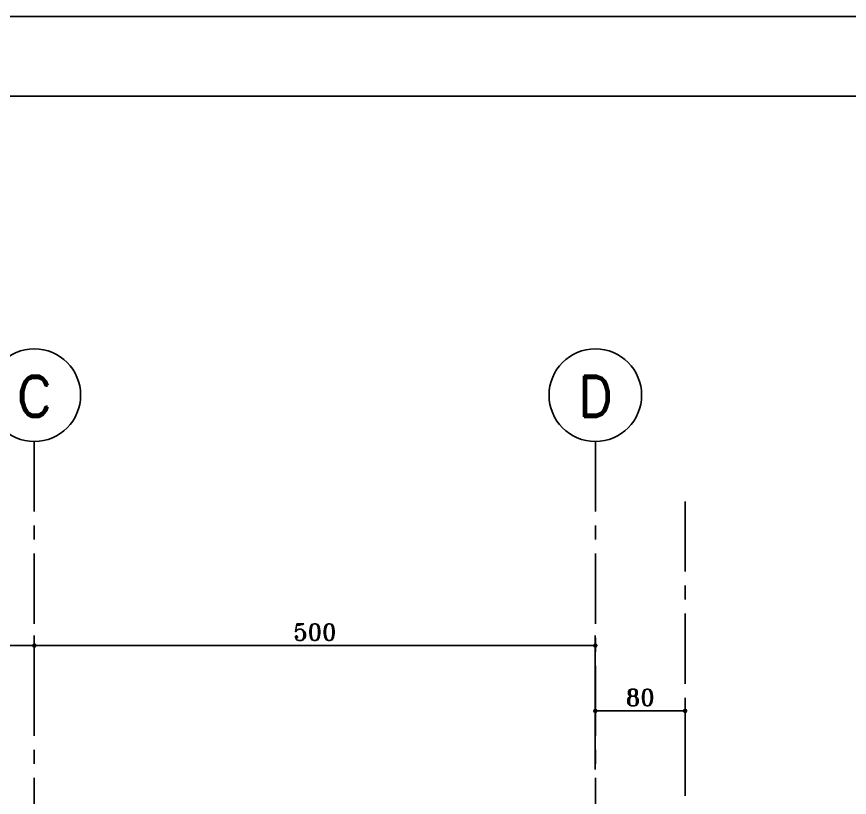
# Model space of a CAD drawing. Header units: inches. Extents: x 460503 to 460688, y 47570 to 48852.
# Drawn here: x 460543.02 to 460557.86, y 47839.2 to 47853.12 of the extents above; entities that cross this region are included whole.
import ezdxf
from ezdxf.enums import TextEntityAlignment as Align

# ---------------------------------------------------------------- set-up
doc = ezdxf.new("R2010")
doc.units = ezdxf.units.IN
doc.header["$MEASUREMENT"] = 0
for name, pattern in [('CENTER', [2, 1.25, -0.25, 0.25, -0.25]), ('DASHDOTX2', [2, 1, -0.5, 0, -0.5]), ('HIDDEN', [0.375, 0.25, -0.125])]:
    doc.linetypes.add(name, pattern=pattern)
for name, color, linetype in [('1', 1, 'Continuous'), ('3', 3, 'HIDDEN'), ('Ax', 1, 'DASHDOTX2'), ('AXE', 1, 'CENTER'), ('DIM', 8, 'Continuous'), ('lateral brace', 5, 'Continuous'), ('Layer4', 118, 'Continuous'), ('wall', 4, 'Continuous')]:
    doc.layers.add(name, color=color, linetype=linetype)
doc.styles.add('ROMAND', font='ROMAND.shx')
doc.styles.add('ROMANT', font='romant')
doc.dimstyles.new('1-100', dxfattribs={"dimtxt": 0.3, "dimasz": 0.08, "dimexe": 0.18, "dimexo": 0.0625, "dimgap": 0.09, "dimtad": 1, "dimdec": 0, "dimlfac": 100, "dimdsep": 46, "dimtxsty": 'ROMANT', "dimblk": 'DOT', "dimcen": 0.09, "dimclrd": 1, "dimclre": 1, "dimclrt": 3, "dimadec": 0, "dimazin": 0, "dimtfac": 1, "dimtdec": 0, "dimtix": 1, "dimtofl": 0, "dimtmove": 2, "dimatfit": 3, "dimldrblk": 'DOT', "dimfxl": 1, "dimtolj": 1, "dimarcsym": 0})

# ---------------------------------------------------------------- blocks, each defined once
blk = doc.blocks.new('DOT')
at = {"layer": 'DIM', "color": 0, "linetype": 'ByBlock'}
blk.add_line((-0.5, 0), (-1, 0), dxfattribs=at)
at = {"layer": 'DIM', "color": 0, "linetype": 'ByBlock', "const_width": 0.5}
blk.add_lwpolyline([(-0.25, 0, 1), (0.25, 0, 1)], format="xyb", close=True, dxfattribs=at)
blk = doc.blocks.new('*D427')
at = {"layer": 'Defpoints', "color": 0, "transparency": 16777216}
for p in [(460543.335, 47841.906), (460543.335, 47840.791), (460553.335, 47840.791)]:
    blk.add_point(p, dxfattribs=at)
at = {"layer": 'wall', "color": 1, "lineweight": -2, "transparency": 16777216}
for p, q in [((460543.335, 47840.853), (460543.335, 47842.086)), ((460553.335, 47840.853), (460553.335, 47842.086)), ((460553.255, 47841.906), (460543.415, 47841.906))]:
    blk.add_line(p, q, dxfattribs=at)
at = {"layer": 'wall', "color": 1, "lineweight": -2, "transparency": 16777216, "xscale": 0.08, "yscale": 0.08, "zscale": 0.08, "rotation": 180}
blk.add_blockref('DOT', (460543.335, 47841.906), dxfattribs=at)
at = {"layer": 'wall', "color": 1, "lineweight": -2, "transparency": 16777216, "xscale": 0.08, "yscale": 0.08, "zscale": 0.08}
blk.add_blockref('DOT', (460553.335, 47841.906), dxfattribs=at)
at = {"layer": 'wall', "color": 3, "transparency": 16777216, "insert": (460548.335, 47842.146), "char_height": 0.3, "attachment_point": 5, "style": 'ROMANT'}
blk.add_mtext('\\A1;500', dxfattribs=at)
blk = doc.blocks.new('_Dot')
at = {"layer": 'DIM', "color": 0, "lineweight": -2}
blk.add_line((-0.5, 0), (-1, 0), dxfattribs=at)
at = {"layer": 'DIM', "color": 0, "const_width": 0.5}
blk.add_lwpolyline([(-0.25, 0, 1), (0.25, 0, 1)], format="xyb", close=True, dxfattribs=at)
blk = doc.blocks.new('*D428')
at = {"layer": 'Defpoints', "color": 0, "transparency": 16777216}
for p in [(460533.335, 47841.906), (460533.335, 47840.791), (460543.335, 47840.791)]:
    blk.add_point(p, dxfattribs=at)
at = {"layer": 'wall', "color": 1, "lineweight": -2, "transparency": 16777216}
for p, q in [((460533.335, 47840.853), (460533.335, 47842.086)), ((460543.335, 47840.853), (460543.335, 47842.086)), ((460543.255, 47841.906), (460533.415, 47841.906))]:
    blk.add_line(p, q, dxfattribs=at)
at = {"layer": 'wall', "color": 1, "lineweight": -2, "transparency": 16777216, "xscale": 0.08, "yscale": 0.08, "zscale": 0.08}
for p, rotation in [((460533.335, 47841.906), 180.0000000080041), ((460543.335, 47841.906), 8.004077400869392e-09)]:
    blk.add_blockref('DOT', p, dxfattribs=dict(at, rotation=rotation))
at = {"layer": 'wall', "color": 3, "transparency": 16777216, "insert": (460538.335, 47842.146), "char_height": 0.3, "attachment_point": 5, "rotation": 0, "style": 'ROMANT'}
blk.add_mtext('\\A1;500', dxfattribs=at)
blk = doc.blocks.new('*D430')
at = {"layer": 'Defpoints', "color": 0, "transparency": 16777216}
for p in [(460554.935, 47840.741), (460553.335, 47839.635), (460554.935, 47839.635)]:
    blk.add_point(p, dxfattribs=at)
at = {"layer": 'wall', "color": 1, "lineweight": -2, "transparency": 16777216}
for p, q in [((460553.335, 47839.697), (460553.335, 47840.921)), ((460554.935, 47839.697), (460554.935, 47840.921)), ((460553.415, 47840.741), (460554.855, 47840.741))]:
    blk.add_line(p, q, dxfattribs=at)
at = {"layer": 'wall', "color": 1, "lineweight": -2, "transparency": 16777216, "xscale": 0.08, "yscale": 0.08, "zscale": 0.08, "rotation": 180}
blk.add_blockref('DOT', (460553.335, 47840.741), dxfattribs=at)
at = {"layer": 'wall', "color": 1, "lineweight": -2, "transparency": 16777216, "xscale": 0.08, "yscale": 0.08, "zscale": 0.08}
blk.add_blockref('DOT', (460554.935, 47840.741), dxfattribs=at)
at = {"layer": 'wall', "color": 3, "transparency": 16777216, "insert": (460554.135, 47840.981), "char_height": 0.3, "attachment_point": 5, "style": 'ROMANT'}
blk.add_mtext('\\A1;80', dxfattribs=at)

msp = doc.modelspace()

# ---------------------------------------------------------------- linework, layer by layer
at = {"layer": '1'}
msp.add_lwpolyline([(460507.46120186, 47795.0701124), (460588.72955203, 47795.0701124), (460588.72955203, 47851.70310903), (460507.46120186, 47851.70310903)], close=True, dxfattribs=at)
at = {"layer": 'Ax', "linetype": 'Continuous', "ltscale": 0.5}
for centre in [(460543.33534581, 47846.37039368, 0.00499999), (460553.3353458, 47846.37032701, 0.00499999)]:
    msp.add_circle(centre, 0.825, dxfattribs=at)
at = {"layer": 'AXE'}
for p, q in [((460543.33534581, 47845.54539368, 0.00499999), (460543.33534581, 47803.2471993, 0.00499999)), ((460553.3353458, 47845.54532701, 0.00499999), (460553.3353458, 47803.24713263, 0.00499999)), ((460554.93534581, 47844.47514541, 0.00499999), (460554.93534581, 47835.53550654, 0.00499999))]:
    msp.add_line(p, q, dxfattribs=at)
at = {"layer": 'DIM'}
msp.add_lwpolyline([(460506.04537694, 47793.65428748), (460590.14537694, 47793.65428748), (460590.14537694, 47853.11893395), (460506.04537694, 47853.11893395)], close=True, dxfattribs=at)
at = {"layer": 'lateral brace'}
msp.add_lwpolyline([(460506.04537694, 47793.65428748), (460590.14537694, 47793.65428748), (460590.14537694, 47853.11893395), (460506.04537694, 47853.11893395)], close=True, dxfattribs=at)
at = {"layer": 'Layer4'}
msp.add_lwpolyline([(460590.14537694, 47853.11893395), (460506.04537694, 47853.11893395), (460506.04537694, 47793.65428748), (460590.14537694, 47793.65428748)], close=True, dxfattribs=at)

# ---------------------------------------------------------------- texts
at = {"layer": '3', "color": 3, "style": 'ROMAND'}
for s, p in [('C', (460543.33772145, 47846.35143548, 0.005)), ('D', (460553.33772144, 47846.35136882, 0.005))]:
    msp.add_text(s, height=0.7299072, dxfattribs=at).set_placement(p, align=Align.MIDDLE_CENTER)

# ---------------------------------------------------------------- dimensions: what is measured, and where the dimension line sits
at = {"layer": 'wall'}
dim = msp.add_aligned_dim(p1=(460543.33534581, 47840.79060715, 0.00499999), p2=(460533.33534581, 47840.79060714, 0.00499999), distance=-1.11579207, text='500', dimstyle='1-100', dxfattribs=at)
dim.commit()
dim.dimension.update_dxf_attribs({"geometry": '*D428', "text_midpoint": (460538.33534581, 47842.14639922, 0.00499999)})
dim = msp.add_linear_dim(base=(460543.33534581, 47841.90633255, 0.00499999), p1=(460553.3353458, 47840.79060715, 0.00499999), p2=(460543.33534581, 47840.79060715, 0.00499999), text='500', dimstyle='1-100', dxfattribs=at)
dim.commit()
dim.dimension.update_dxf_attribs({"geometry": '*D427', "text_midpoint": (460548.33534581, 47842.14633255, 0.00499999)})
dim = msp.add_linear_dim(base=(460554.93534581, 47840.74059935, 0.00499999), p1=(460553.33534581, 47839.63476661, 0.00499999), p2=(460554.93534581, 47839.63476661, 0.00499999), angle=180, text='80', dimstyle='1-100', dxfattribs=at)
dim.commit()
dim.dimension.update_dxf_attribs({"geometry": '*D430', "text_midpoint": (460554.13534581, 47840.98059935, 0.00499999)})

doc.saveas('drawing.dxf')
